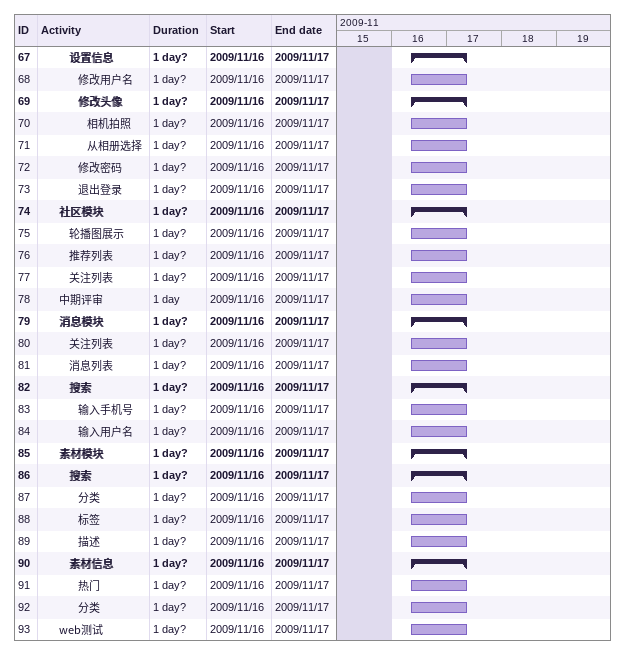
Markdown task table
| ID | Level | Task | Duration | Start | Finish |
|---|---|---|---|---|---|
| 67 | 4 | **设置信息** | 1d? | 2009-11-16 | 2009-11-17 |
| 68 | 5 | 修改用户名 | 1d? | 2009-11-16 | 2009-11-17 |
| 69 | 5 | **修改头像** | 1d? | 2009-11-16 | 2009-11-17 |
| 70 | 6 | 相机拍照 | 1d? | 2009-11-16 | 2009-11-17 |
| 71 | 6 | 从相册选择 | 1d? | 2009-11-16 | 2009-11-17 |
| 72 | 5 | 修改密码 | 1d? | 2009-11-16 | 2009-11-17 |
| 73 | 5 | 退出登录 | 1d? | 2009-11-16 | 2009-11-17 |
| 74 | 3 | **社区模块** | 1d? | 2009-11-16 | 2009-11-17 |
| 75 | 4 | 轮播图展示 | 1d? | 2009-11-16 | 2009-11-17 |
| 76 | 4 | 推荐列表 | 1d? | 2009-11-16 | 2009-11-17 |
| 77 | 4 | 关注列表 | 1d? | 2009-11-16 | 2009-11-17 |
| 78 | 3 | 中期评审 | 1d | 2009-11-16 | 2009-11-17 |
| 79 | 3 | **消息模块** | 1d? | 2009-11-16 | 2009-11-17 |
| 80 | 4 | 关注列表 | 1d? | 2009-11-16 | 2009-11-17 |
| 81 | 4 | 消息列表 | 1d? | 2009-11-16 | 2009-11-17 |
| 82 | 4 | **搜索** | 1d? | 2009-11-16 | 2009-11-17 |
| 83 | 5 | 输入手机号 | 1d? | 2009-11-16 | 2009-11-17 |
| 84 | 5 | 输入用户名 | 1d? | 2009-11-16 | 2009-11-17 |
| 85 | 3 | **素材模块** | 1d? | 2009-11-16 | 2009-11-17 |
| 86 | 4 | **搜索** | 1d? | 2009-11-16 | 2009-11-17 |
| 87 | 5 | 分类 | 1d? | 2009-11-16 | 2009-11-17 |
| 88 | 5 | 标签 | 1d? | 2009-11-16 | 2009-11-17 |
| 89 | 5 | 描述 | 1d? | 2009-11-16 | 2009-11-17 |
| 90 | 4 | **素材信息** | 1d? | 2009-11-16 | 2009-11-17 |
| 91 | 5 | 热门 | 1d? | 2009-11-16 | 2009-11-17 |
| 92 | 5 | 分类 | 1d? | 2009-11-16 | 2009-11-17 |
| 93 | 3 | web测试 | 1d? | 2009-11-16 | 2009-11-17 |
